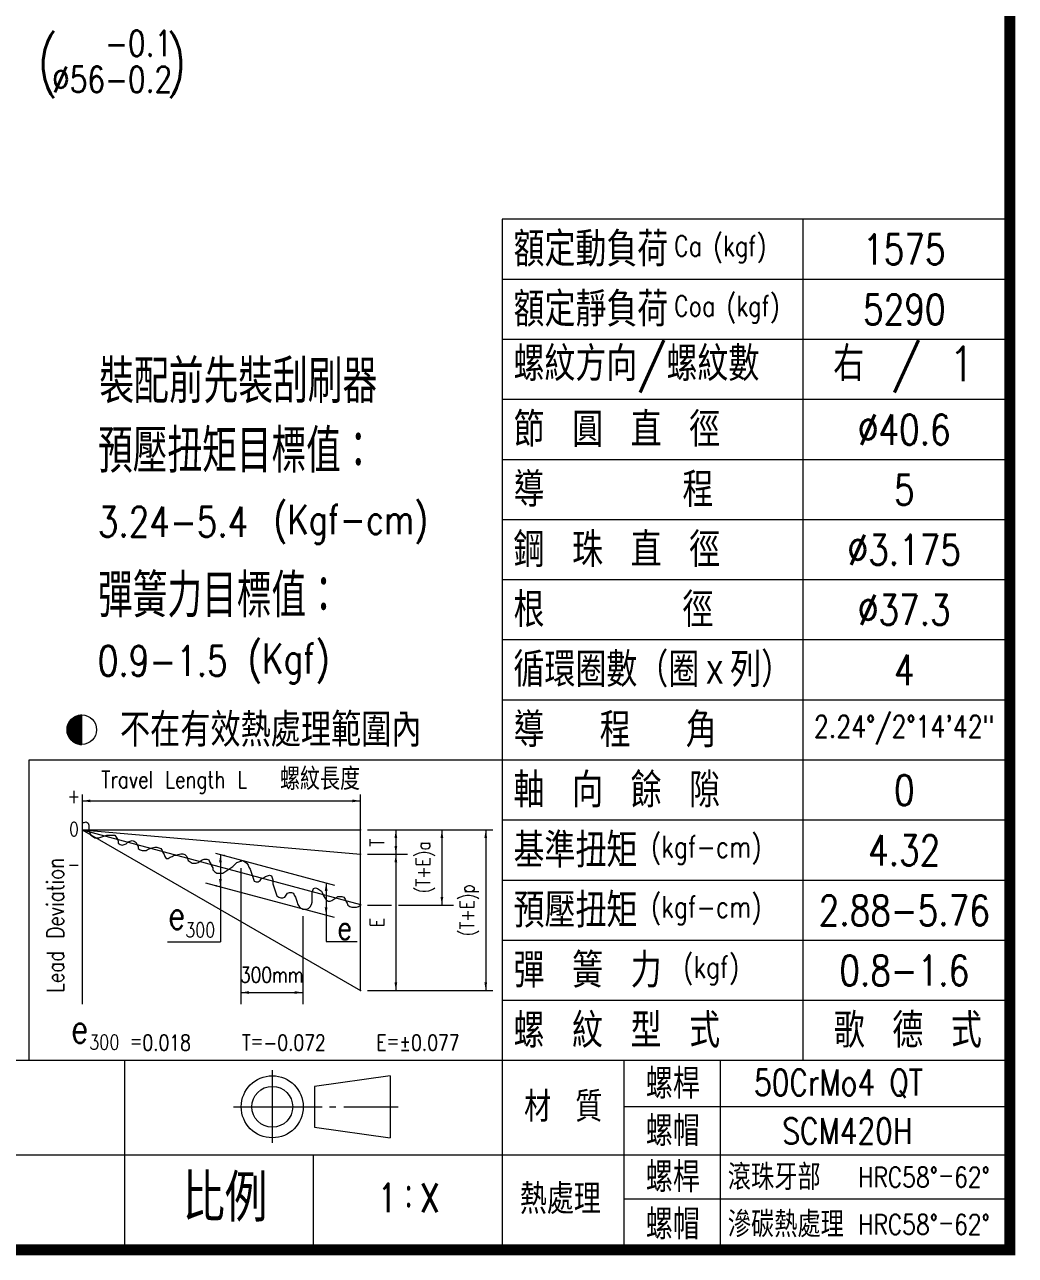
# Model space of a CAD drawing. Header units: millimetres. Extents: x -1046 to -629, y -1674 to -1379.
# Drawn here: x -751.7 to -628.5, y -1674.4 to -1521.4 of the extents above; entities that cross this region are included whole.
import ezdxf
from ezdxf.enums import TextEntityAlignment as Align

# ---------------------------------------------------------------- set-up
doc = ezdxf.new("R2010")
doc.units = ezdxf.units.MM
doc.layers.get('0').update_dxf_attribs({"linetype": 'CONTINUOUS'})
for name, color, linetype, lineweight in [('str', 7, 'CONTINUOUS', 25), ('txt', 3, 'CONTINUOUS', 9), ('標籤(紅)', 2, 'CONTINUOUS', 30), ('標籤(黑)', 64, 'CONTINUOUS', 30)]:
    doc.layers.add(name, color=color, linetype=linetype, lineweight=lineweight)
doc.styles.add('SIMPLEX', font='simplex.shx', dxfattribs={"width": 0.8, "height": 3.2, "bigfont": 'chineset.shx'})
doc.styles.get("Standard").update_dxf_attribs({"font": 'TXT', "width": 0.9, "height": 4.563508, "bigfont": 'CHINESET'})
doc.styles.add('STANDARD0.8', font='txt.shx', dxfattribs={"width": 0.8, "height": 1.951819, "bigfont": 'chineset.shx'})

# ---------------------------------------------------------------- blocks, each defined once
blk = doc.blocks.new('*X82')
at = {"color": 0}
for p, q in [((508.35, 86.5), (512.19, 86.5)), ((508.37, 86.55), (512.19, 86.55)), ((508.38, 86.6), (512.19, 86.6)), ((508.4, 86.65), (512.19, 86.65)), ((508.42, 86.7), (512.19, 86.7)), ((508.43, 86.75), (512.19, 86.75)), ((508.45, 86.8), (512.19, 86.8)), ((508.47, 86.85), (512.19, 86.85)), ((508.49, 86.9), (512.19, 86.9)), ((508.51, 86.95), (512.19, 86.95)), ((508.54, 87), (512.19, 87)), ((508.56, 87.05), (512.19, 87.05)), ((508.58, 87.1), (512.19, 87.1)), ((508.61, 87.15), (512.19, 87.15)), ((508.63, 87.2), (512.19, 87.2)), ((508.66, 87.25), (512.19, 87.25)), ((508.68, 87.3), (512.19, 87.3)), ((508.71, 87.35), (512.19, 87.35)), ((508.74, 87.4), (512.19, 87.4)), ((508.77, 87.45), (512.19, 87.45)), ((508.8, 87.5), (512.19, 87.5)), ((508.83, 87.55), (512.19, 87.55)), ((508.87, 87.6), (512.19, 87.6)), ((508.9, 87.65), (512.19, 87.65)), ((508.94, 87.7), (512.19, 87.7)), ((508.97, 87.75), (512.19, 87.75)), ((509.01, 87.8), (512.19, 87.8)), ((509.05, 87.85), (512.19, 87.85)), ((509.09, 87.9), (512.19, 87.9)), ((509.13, 87.95), (512.19, 87.95)), ((509.18, 88), (512.19, 88)), ((509.22, 88.05), (512.19, 88.05)), ((509.27, 88.1), (512.19, 88.1)), ((509.31, 88.15), (512.19, 88.15)), ((509.36, 88.2), (512.19, 88.2)), ((509.41, 88.25), (512.19, 88.25)), ((509.47, 88.3), (512.19, 88.3)), ((509.52, 88.35), (512.19, 88.35)), ((509.58, 88.4), (512.19, 88.4)), ((509.64, 88.45), (512.19, 88.45)), ((509.7, 88.5), (512.19, 88.5)), ((509.76, 88.55), (512.19, 88.55)), ((509.83, 88.6), (512.19, 88.6)), ((509.9, 88.65), (512.19, 88.65)), ((509.97, 88.7), (512.19, 88.7)), ((510.05, 88.75), (512.19, 88.75)), ((510.13, 88.8), (512.19, 88.8)), ((510.22, 88.85), (512.19, 88.85)), ((510.31, 88.9), (512.19, 88.9)), ((510.41, 88.95), (512.19, 88.95)), ((510.51, 89), (512.19, 89)), ((510.62, 89.05), (512.19, 89.05)), ((510.75, 89.1), (512.19, 89.1)), ((510.89, 89.15), (512.19, 89.15)), ((511.04, 89.2), (512.19, 89.2)), ((511.22, 89.25), (512.19, 89.25)), ((511.45, 89.3), (512.19, 89.3)), ((511.81, 89.35), (512.19, 89.35)), ((508.19, 85.6), (512.19, 85.6)), ((508.19, 85.55), (512.19, 85.55)), ((508.19, 85.5), (512.19, 85.5)), ((508.19, 85.45), (512.19, 85.45)), ((508.19, 85.4), (512.19, 85.4)), ((508.19, 85.35), (512.19, 85.35)), ((508.19, 85.3), (512.19, 85.3)), ((508.19, 85.25), (512.19, 85.25)), ((508.19, 85.2), (512.19, 85.2)), ((508.19, 85.15), (512.19, 85.15)), ((508.2, 85.7), (512.19, 85.7)), ((508.2, 85.65), (512.19, 85.65)), ((508.2, 85.1), (512.19, 85.1)), ((508.2, 85.05), (512.19, 85.05)), ((508.2, 85), (512.19, 85)), ((508.21, 85.8), (512.19, 85.8)), ((508.21, 85.75), (512.19, 85.75)), ((508.21, 84.95), (512.19, 84.95)), ((508.21, 84.9), (512.19, 84.9)), ((508.22, 85.9), (512.19, 85.9)), ((508.22, 85.85), (512.19, 85.85)), ((508.22, 84.85), (512.19, 84.85)), ((508.23, 85.95), (512.19, 85.95)), ((508.23, 84.8), (512.19, 84.8)), ((508.23, 84.75), (512.19, 84.75)), ((508.24, 86), (512.19, 86)), ((508.24, 84.7), (512.19, 84.7)), ((508.25, 86.1), (512.19, 86.1)), ((508.25, 86.05), (512.19, 86.05)), ((508.25, 84.65), (512.19, 84.65)), ((508.26, 86.15), (512.19, 86.15)), ((508.26, 84.6), (512.19, 84.6)), ((508.27, 86.2), (512.19, 86.2)), ((508.27, 84.55), (512.19, 84.55)), ((508.28, 84.5), (512.19, 84.5)), ((508.29, 86.25), (512.19, 86.25)), ((508.29, 84.45), (512.19, 84.45)), ((508.3, 86.3), (512.19, 86.3)), ((508.31, 86.35), (512.19, 86.35)), ((508.31, 84.4), (512.19, 84.4)), ((508.32, 86.4), (512.19, 86.4)), ((508.32, 84.35), (512.19, 84.35)), ((508.33, 84.3), (512.19, 84.3)), ((508.34, 86.45), (512.19, 86.45)), ((508.35, 84.25), (512.19, 84.25)), ((508.36, 84.2), (512.19, 84.2)), ((508.38, 84.15), (512.19, 84.15)), ((508.39, 84.1), (512.19, 84.1)), ((508.41, 84.05), (512.19, 84.05)), ((508.43, 84), (512.19, 84)), ((508.45, 83.95), (512.19, 83.95)), ((508.47, 83.9), (512.19, 83.9)), ((508.49, 83.85), (512.19, 83.85)), ((508.51, 83.8), (512.19, 83.8)), ((508.53, 83.75), (512.19, 83.75)), ((508.55, 83.7), (512.19, 83.7)), ((508.57, 83.65), (512.19, 83.65)), ((508.6, 83.6), (512.19, 83.6)), ((508.62, 83.55), (512.19, 83.55)), ((508.65, 83.5), (512.19, 83.5)), ((508.68, 83.45), (512.19, 83.45)), ((508.7, 83.4), (512.19, 83.4)), ((508.73, 83.35), (512.19, 83.35)), ((508.76, 83.3), (512.19, 83.3)), ((508.79, 83.25), (512.19, 83.25)), ((508.83, 83.2), (512.19, 83.2)), ((508.86, 83.15), (512.19, 83.15)), ((508.89, 83.1), (512.19, 83.1)), ((508.93, 83.05), (512.19, 83.05)), ((508.96, 83), (512.19, 83)), ((509, 82.95), (512.19, 82.95)), ((509.04, 82.9), (512.19, 82.9)), ((509.08, 82.85), (512.19, 82.85)), ((509.12, 82.8), (512.19, 82.8)), ((509.16, 82.75), (512.19, 82.75)), ((509.21, 82.7), (512.19, 82.7)), ((509.25, 82.65), (512.19, 82.65)), ((509.3, 82.6), (512.19, 82.6)), ((509.35, 82.55), (512.19, 82.55)), ((509.4, 82.5), (512.19, 82.5)), ((509.45, 82.45), (512.19, 82.45)), ((509.5, 82.4), (512.19, 82.4)), ((509.56, 82.35), (512.19, 82.35)), ((509.62, 82.3), (512.19, 82.3)), ((509.68, 82.25), (512.19, 82.25)), ((509.74, 82.2), (512.19, 82.2)), ((509.81, 82.15), (512.19, 82.15)), ((509.88, 82.1), (512.19, 82.1)), ((509.95, 82.05), (512.19, 82.05)), ((510.03, 82), (512.19, 82)), ((510.11, 81.95), (512.19, 81.95)), ((510.19, 81.9), (512.19, 81.9)), ((510.28, 81.85), (512.19, 81.85)), ((510.38, 81.8), (512.19, 81.8)), ((510.48, 81.75), (512.19, 81.75)), ((510.59, 81.7), (512.19, 81.7)), ((510.71, 81.65), (512.19, 81.65)), ((510.84, 81.6), (512.19, 81.6)), ((510.99, 81.55), (512.19, 81.55)), ((511.17, 81.5), (512.19, 81.5)), ((511.38, 81.45), (512.19, 81.45)), ((511.68, 81.4), (512.19, 81.4))]:
    blk.add_line(p, q, dxfattribs=at)
blk = doc.blocks.new('Heat-sign-1')
at = {"color": 3}
blk.add_line((0.289, -0.16), (0.289, 0.25), dxfattribs=at)
blk.add_circle((0.289, 0.045), 0.205, dxfattribs=at)
at = {"color": 3, "xscale": 0.05123695244440038, "yscale": 0.05123695244440038, "zscale": 0.05123695244440038}
blk.add_blockref('*X82', (-25.954, -4.329), dxfattribs=at)
at = {"color": 3, "width": 0.9}
blk.add_text('不在有效熱處理範圍內', height=0.4638, dxfattribs=at).set_placement((0.818, -0.191))
blk = doc.blocks.new('e300-1')
at = {"color": 3}
for p, q in [((0.4071, -0.2626), (0.4071, -1.8633)), ((2.5321, -1.7586), (2.5321, -0.2626)), ((0.4071, -0.4768), (0.4231, -0.4768)), ((0.4071, -0.5317), (2.5321, -1.7586)), ((0.4071, -0.5317), (2.5321, -1.1011)), ((0.4071, -0.5317), (2.5321, -0.7176)), ((0.4071, -0.5317), (2.5321, -0.5317)), ((0.4231, -0.4768), (0.4383, -0.4718)), ((0.4383, -0.4718), (0.4536, -0.4819)), ((0.4536, -0.4819), (0.4587, -0.4972)), ((0.4587, -0.4972), (0.4587, -0.5429)), ((0.4587, -0.5429), (0.4688, -0.5581)), ((0.4688, -0.5581), (0.4739, -0.5733)), ((0.4739, -0.5733), (0.5044, -0.5936)), ((0.5044, -0.5936), (0.5349, -0.5936)), ((0.5349, -0.5936), (0.5501, -0.5886)), ((0.5501, -0.5886), (0.5654, -0.5835)), ((0.5654, -0.5835), (0.5806, -0.5784)), ((0.5806, -0.5784), (0.5959, -0.5733)), ((0.5959, -0.5733), (0.6569, -0.5733)), ((0.6569, -0.5733), (0.667, -0.5886)), ((0.667, -0.5886), (0.6772, -0.6038)), ((0.6772, -0.6038), (0.6823, -0.619)), ((0.6823, -0.619), (0.6823, -0.6343)), ((0.6823, -0.6343), (0.6975, -0.6444)), ((0.6975, -0.6444), (0.7128, -0.6495)), ((0.7128, -0.6495), (0.728, -0.6444)), ((0.728, -0.6444), (0.7433, -0.6393)), ((0.7433, -0.6393), (0.7585, -0.6241)), ((0.7585, -0.6241), (0.7737, -0.619)), ((0.7737, -0.619), (0.789, -0.614)), ((0.789, -0.614), (0.8042, -0.619)), ((0.8042, -0.619), (0.8195, -0.6292)), ((0.8195, -0.6292), (0.8246, -0.6444)), ((0.8246, -0.6444), (0.8347, -0.6597)), ((0.8347, -0.6597), (0.8347, -0.6749)), ((0.8347, -0.6749), (0.85, -0.685)), ((0.85, -0.685), (0.8652, -0.6901)), ((0.8652, -0.6901), (0.8957, -0.6901)), ((0.8957, -0.6901), (0.911, -0.68)), ((0.911, -0.68), (0.9262, -0.6749)), ((0.9262, -0.6749), (0.9414, -0.6698)), ((0.9414, -0.6698), (0.9618, -0.6647)), ((0.9618, -0.6647), (0.977, -0.6647)), ((0.977, -0.6647), (0.9923, -0.6698)), ((0.9923, -0.6698), (1.0075, -0.6749)), ((1.0075, -0.6749), (1.0177, -0.6901)), ((1.0177, -0.6901), (1.0228, -0.7054)), ((1.0228, -0.7054), (1.0329, -0.7206)), ((1.0329, -0.7206), (1.038, -0.7358)), ((1.038, -0.7358), (1.0482, -0.7511)), ((1.0482, -0.7511), (1.0634, -0.7511)), ((1.0634, -0.7511), (1.0787, -0.7409)), ((1.0787, -0.7409), (1.0939, -0.7358)), ((1.0939, -0.7358), (1.1091, -0.7257)), ((1.1091, -0.7257), (1.1244, -0.7257)), ((1.1244, -0.7257), (1.1396, -0.7206)), ((1.1396, -0.7206), (1.16, -0.7155)), ((1.16, -0.7155), (1.1752, -0.7155)), ((1.1752, -0.7155), (1.1905, -0.7206)), ((1.1905, -0.7206), (1.2057, -0.7358)), ((1.2057, -0.7358), (1.2108, -0.7511)), ((1.2108, -0.7511), (1.2159, -0.7663)), ((1.4251, -0.7107), (2.3322, -0.9537)), ((1.2159, -0.7663), (1.2311, -0.7764)), ((1.2311, -0.7764), (1.2464, -0.7866)), ((1.2464, -0.7866), (1.2768, -0.7866)), ((1.2768, -0.7866), (1.2921, -0.7815)), ((1.2921, -0.7815), (1.3226, -0.7612)), ((1.3226, -0.7612), (1.3378, -0.7561)), ((1.3378, -0.7561), (1.3582, -0.7561)), ((1.3582, -0.7561), (1.3734, -0.7612)), ((1.3734, -0.7612), (1.3785, -0.7764)), ((1.3785, -0.7764), (1.3887, -0.7917)), ((1.3887, -0.7917), (1.3937, -0.8069)), ((1.3937, -0.8069), (1.4039, -0.8221)), ((1.4039, -0.8221), (1.4039, -0.8374)), ((1.4039, -0.8374), (1.4191, -0.8526)), ((1.4954, -0.8526), (1.5106, -0.8425)), ((1.5106, -0.8425), (1.5564, -0.812)), ((1.5564, -0.812), (1.5716, -0.7968)), ((1.5716, -0.7968), (1.5868, -0.7815)), ((1.5868, -0.7815), (1.6021, -0.7764)), ((1.6021, -0.7764), (1.6173, -0.7714)), ((1.6173, -0.7714), (1.6326, -0.7663)), ((1.6326, -0.7663), (1.6478, -0.7764)), ((1.6478, -0.7764), (1.6631, -0.7866)), ((1.6631, -0.7866), (1.6732, -0.8018)), ((1.6732, -0.8018), (1.6783, -0.8171)), ((1.6783, -0.8171), (1.6885, -0.8323)), ((1.6885, -0.8323), (1.6986, -0.8628)), ((2.3314, -1.2013), (1.3504, -0.9384)), ((1.4191, -0.8526), (1.4344, -0.8628)), ((1.4344, -0.8628), (1.4801, -0.8628)), ((1.4801, -0.8628), (1.4954, -0.8526)), ((1.6986, -0.8628), (1.7037, -0.878)), ((1.7037, -0.878), (1.7088, -0.8932)), ((1.7088, -0.8932), (1.7139, -0.9085)), ((1.7139, -0.9085), (1.719, -0.9237)), ((1.719, -0.9237), (1.7342, -0.9288)), ((1.7342, -0.9288), (1.7495, -0.9288)), ((1.7495, -0.9288), (1.7647, -0.9186)), ((1.7647, -0.9186), (1.7749, -0.9034)), ((1.7749, -0.9034), (1.7901, -0.8983)), ((1.7901, -0.8983), (1.8054, -0.8882)), ((1.8054, -0.8882), (1.8206, -0.8831)), ((1.8206, -0.8831), (1.8359, -0.878)), ((1.8359, -0.878), (1.8511, -0.8831)), ((1.8511, -0.8831), (1.8562, -0.8983)), ((1.8562, -0.8983), (1.8613, -0.9135)), ((1.8613, -0.9135), (1.8613, -0.944)), ((1.8613, -0.944), (1.8663, -0.9592)), ((1.8663, -0.9592), (1.8714, -0.9745)), ((1.8714, -0.9745), (1.8816, -1.0049)), ((1.8816, -1.0049), (1.8867, -1.0202)), ((1.8867, -1.0202), (1.8918, -1.0354)), ((1.9527, -1.0456), (1.9629, -1.0303)), ((1.9629, -1.0303), (1.9731, -1.0151)), ((1.9731, -1.0151), (1.9883, -1.01)), ((1.9883, -1.01), (2.0036, -1.01)), ((2.0036, -1.01), (2.0188, -1.0151)), ((2.0188, -1.0151), (2.0239, -1.0303)), ((2.0239, -1.0303), (2.034, -1.0456)), ((2.1611, -1.01), (2.1662, -0.9948)), ((2.1611, -1.083), (2.1611, -1.01)), ((2.1662, -0.9948), (2.1713, -0.9796)), ((2.1713, -0.9796), (2.1865, -0.9745)), ((2.1865, -0.9745), (2.2017, -0.9796)), ((2.2017, -0.9796), (2.2322, -0.9999)), ((2.2322, -0.9999), (2.2424, -1.0202)), ((2.2424, -1.0202), (2.2475, -1.0354)), ((1.8918, -1.0354), (1.907, -1.0456)), ((1.907, -1.0456), (1.9222, -1.0506)), ((1.9222, -1.0506), (1.9375, -1.0506)), ((1.9375, -1.0506), (1.9527, -1.0456)), ((2.034, -1.0456), (2.0391, -1.0608)), ((2.0391, -1.0608), (2.0442, -1.076)), ((2.0442, -1.076), (2.0524, -1.1006)), ((2.2475, -1.0354), (2.2576, -1.0506)), ((2.2576, -1.0506), (2.2678, -1.0659)), ((2.2678, -1.0659), (2.2831, -1.076)), ((2.2831, -1.076), (2.2983, -1.076)), ((2.2983, -1.076), (2.3135, -1.071)), ((2.3135, -1.071), (2.344, -1.0506)), ((2.344, -1.0506), (2.3593, -1.0405)), ((2.3593, -1.0405), (2.3898, -1.0405)), ((2.3898, -1.0405), (2.405, -1.0456)), ((2.405, -1.0456), (2.4152, -1.0608)), ((2.4152, -1.0608), (2.4203, -1.076)), ((2.4203, -1.076), (2.4304, -1.0913)), ((2.4304, -1.0913), (2.4355, -1.1065)), ((2.4355, -1.1065), (2.4508, -1.1167)), ((2.4508, -1.1167), (2.466, -1.1217)), ((2.466, -1.1217), (2.5016, -1.1217)), ((2.5016, -1.1217), (2.5168, -1.1167)), ((2.5168, -1.1167), (2.5321, -1.1065)), ((2.5321, -1.1065), (2.5371, -1.1014)), ((1.0592, -1.3863), (1.4631, -1.3863)), ((2.27, -1.3844), (2.5058, -1.3844))]:
    blk.add_line(p, q, dxfattribs=at)
at = {"color": 3, "linetype": 'ByBlock'}
for p, q in [((0.4071, -0.3108), (2.5321, -0.3108)), ((2.5857, -0.5317), (3.5406, -0.5317)), ((2.8009, -0.5317), (2.8009, -0.7176)), ((3.1522, -0.5317), (3.1522, -1.1065)), ((3.4871, -0.5317), (3.4871, -1.7586)), ((1.4631, -0.7209), (1.4631, -1.3863)), ((2.5857, -0.7176), (2.8903, -0.7176)), ((2.8009, -0.7176), (2.8009, -1.7586)), ((1.6173, -0.825), (1.6173, -1.863)), ((2.8009, -0.8427), (2.8009, -0.9679)), ((2.27, -0.9381), (2.27, -1.3844)), ((2.5857, -1.1065), (2.7679, -1.1065)), ((2.822, -1.1065), (3.2416, -1.1065)), ((2.0909, -1.1905), (2.0909, -1.863)), ((1.6173, -1.7736), (2.0909, -1.7736)), ((2.5857, -1.7586), (3.5406, -1.7586))]:
    blk.add_line(p, q, dxfattribs=at)
at = {"color": 3}
blk.add_arc((2.1053, -1.083), 0.0558, 198.44847, 0, dxfattribs=at)
at = {"color": 3, "linetype": 'ByBlock'}
for p in [(2.5321, -0.5317), (2.5321, -0.5317), (2.5321, -0.5317), (1.4903, -0.7282), (2.5321, -0.7176), (2.5321, -0.7176), (2.8009, -0.7176), (2.8009, -0.7176), (1.6173, -0.7714), (1.4283, -0.9593), (1.4631, -0.9593), (2.5321, -1.1065), (3.1522, -1.1065), (2.0909, -1.1369), (2.0909, -1.7736), (2.5321, -1.7586), (2.5321, -1.7586), (2.8009, -1.7586), (3.4871, -1.7586)]:
    blk.add_point(p, dxfattribs=at)
for points in [[(0.4696, -0.3004), (0.4696, -0.3212), (0.4071, -0.3108)], [(2.4695, -0.3004), (2.4695, -0.3212), (2.5321, -0.3108)], [(2.8114, -0.5943), (2.7905, -0.5943), (2.8009, -0.5317)], [(3.1418, -0.5943), (3.1627, -0.5943), (3.1522, -0.5317)], [(3.4767, -0.5943), (3.4975, -0.5943), (3.4871, -0.5317)], [(2.7905, -0.655), (2.8114, -0.655), (2.8009, -0.7176)], [(1.4726, -0.7806), (1.4518, -0.7806), (1.4622, -0.718)], [(2.7905, -0.7802), (2.8114, -0.7802), (2.8009, -0.7176)], [(1.4723, -0.9067), (1.4515, -0.9067), (1.4619, -0.9692)], [(2.2795, -0.9978), (2.2587, -0.9978), (2.2691, -0.9353)], [(2.2792, -1.1239), (2.2583, -1.1239), (2.2688, -1.1865)], [(3.1418, -1.0439), (3.1627, -1.0439), (3.1522, -1.1065)], [(1.6799, -1.7632), (1.6799, -1.7841), (1.6173, -1.7736)], [(2.0283, -1.7632), (2.0283, -1.7841), (2.0909, -1.7736)], [(2.7905, -1.696), (2.8114, -1.696), (2.8009, -1.7586)], [(3.4767, -1.696), (3.4975, -1.696), (3.4871, -1.7586)]]:
    blk.add_solid(points, dxfattribs=at)
at = {"color": 3, "linetype": 'ByBlock', "width": 0.8}
for s, height, p in [('Travel Length L', 0.128705, (1.1091, -0.1484)), ('300mm', 0.11798, (1.8552, -1.6389))]:
    blk.add_text(s, height=height, dxfattribs=at).set_placement(p, align=Align.MIDDLE_CENTER)
at = {"color": 3, "width": 0.9}
blk.add_text('螺紋長度', height=0.16962, dxfattribs=at).set_placement((1.917, -0.2279))
at = {"color": 3, "linetype": 'ByBlock', "width": 0.8}
for s, p in [('+', (0.3445, -0.2733)), ('0', (0.3445, -0.5265)), ('-', (0.3445, -0.7937))]:
    blk.add_text(s, height=0.1073, dxfattribs=at).set_placement(p, align=Align.MIDDLE)
for s, height, p in [('T', 0.1073, (2.6579, -0.6297)), ('(T+E)a', 0.10725, (3.0092, -0.8172)), ('(T+E)p', 0.10725, (3.3441, -1.1451)), ('E', 0.1073, (2.6579, -1.2381))]:
    blk.add_text(s, height=height, rotation=90, dxfattribs=at).set_placement(p, align=Align.MIDDLE_CENTER)
blk.add_text('Lead Deviation', height=0.128705, rotation=90, dxfattribs=at).set_placement((0.1991, -1.2609), align=Align.MIDDLE)
at = {"color": 3, "width": 0.8}
for s, height, p in [('e', 0.2145, (1.1942, -1.1827)), ('300', 0.11154, (1.4231, -1.296)), ('e', 0.1788, (2.4655, -1.2794))]:
    blk.add_text(s, height=height, dxfattribs=at).set_placement(p, align=Align.MIDDLE_RIGHT)
blk = doc.blocks.new('The-third-1')
at = {"color": 3}
for p, q in [((0.02, 7.21), (0.02, -7.12)), ((23.29, 6.13), (8.37, 4.04)), ((23.29, 6.13), (23.29, -6.11)), ((8.37, 4.04), (8.37, -4.02)), ((-7.63, 0.01), (9.87, 0.01)), ((11.33, 0.01), (12.58, 0.01)), ((14.16, 0.01), (24.88, 0.01)), ((8.37, -4.02), (23.29, -6.11))]:
    blk.add_line(p, q, dxfattribs=at)
for radius in [6.12, 4.03]:
    blk.add_circle((0.02, 0.01), radius, dxfattribs=at)
blk = doc.blocks.new('e300-sign-1')
at = {"color": 3, "width": 0.8}
for s, height, p in [('e', 0.1943, (0.1103, 0.0405)), ('300', 0.10103, (0.3241, -0.0523))]:
    blk.add_text(s, height=height, dxfattribs=at).set_placement(p, align=Align.MIDDLE_RIGHT)
blk = doc.blocks.new('WiperTxt')
at = {"layer": '標籤(紅)', "color": 2, "style": 'SIMPLEX', "width": 0.8}
blk.add_text('裝配前先裝刮刷器', height=15.93, dxfattribs=at).set_placement((-0.33, -7.22))
blk = doc.blocks.new('TorqueSpringTxt')
at = {"layer": '標籤(黑)', "insert": (0.12, 8.78), "char_height": 15.93, "width": 132.41, "attachment_point": 1, "style": 'SIMPLEX'}
blk.add_mtext('預壓扭矩目標值：\\P\\P彈簧力目標值：', dxfattribs=at)
blk = doc.blocks.new('TorqueUnit')
at = {"layer": '標籤(黑)', "color": 64, "style": 'SIMPLEX', "width": 0.8}
blk.add_text('(Kgf-cm)', height=10.5, dxfattribs=at).set_placement((0.13, -4.44))
blk = doc.blocks.new('SpringUnit')
at = {"layer": '標籤(黑)', "color": 64, "style": 'SIMPLEX', "width": 0.8}
blk.add_text('(Kgf)', height=10.5, dxfattribs=at).set_placement((0.01, -4.4))

msp = doc.modelspace()

# ---------------------------------------------------------------- linework, layer by layer
at = {"layer": 'str', "const_width": 1.3832}
msp.add_lwpolyline([(-1045.221, -1673.67), (-629.221, -1673.67), (-629.221, -1379.4986), (-1045.221, -1379.4986)], close=True, dxfattribs=at)
at = {"layer": 'txt'}
for p, q in [((-629.221, -1545.575), (-692.3287, -1545.575)), ((-692.3287, -1545.575), (-692.3287, -1673.67)), ((-654.9098, -1650.1562), (-654.9098, -1545.575)), ((-629.221, -1553.0451), (-692.3287, -1553.0451)), ((-629.221, -1560.5152), (-692.3287, -1560.5152)), ((-629.221, -1567.9852), (-692.3287, -1567.9852)), ((-629.221, -1575.4553), (-692.3287, -1575.4553)), ((-629.221, -1582.9254), (-692.3287, -1582.9254)), ((-629.221, -1590.3955), (-692.3287, -1590.3955)), ((-629.221, -1597.8656), (-692.3287, -1597.8656)), ((-629.221, -1605.3357), (-692.3287, -1605.3357)), ((-629.221, -1612.8057), (-751.1294, -1612.8057)), ((-751.1294, -1612.8057), (-751.1294, -1650.1562)), ((-629.221, -1620.2758), (-692.3287, -1620.2758)), ((-629.221, -1627.7459), (-692.3287, -1627.7459)), ((-629.221, -1635.216), (-692.3287, -1635.216)), ((-629.221, -1642.6861), (-692.3287, -1642.6861)), ((-629.221, -1650.1562), (-887.5729, -1650.1562)), ((-739.1846, -1673.67), (-739.1846, -1650.1562)), ((-677.1406, -1673.67), (-677.1406, -1650.1562)), ((-665.1833, -1673.67), (-665.1833, -1650.1562)), ((-629.221, -1655.9004), (-677.1406, -1655.9004)), ((-629.221, -1661.9131), (-799.8021, -1661.9131)), ((-715.7566, -1673.67), (-715.7566, -1661.9131)), ((-629.221, -1667.3585), (-677.1406, -1667.3585))]:
    msp.add_line(p, q, dxfattribs=at)

# ---------------------------------------------------------------- block references
for name, p, xscale, yscale, zscale in [('WiperTxt', (-742.259, -1565.9783), 0.338838809309324, 0.338838809309324, 0.338838809309324), ('Heat-sign-1', (-747.1423, -1609.4203), 8.975151978345663, 8.975151978345663, 8.975151978345663), ('e300-1', (-751.1294, -1612.8057), 16.28387510015045, 16.28387510015045, 16.28387510015045), ('e300-sign-1', (-745.737, -1646.9123), 18.09315017935317, 18.09315017935317, 18.09315017935317), ('The-third-1', (-720.892, -1655.8973), 0.6300373099854709, 0.6300373099854709, 0.6300373099854709)]:
    msp.add_blockref(name, p, dxfattribs=dict(at, xscale=xscale, yscale=yscale, zscale=zscale))
at = {"layer": '標籤(黑)'}
for name, p, xscale, yscale, zscale in [('TorqueSpringTxt', (-742.5819, -1574.6487), 0.338486440235822, 0.338486440235822, 0.338486440235822), ('TorqueUnit', (-720.7637, -1583.1667), 0.3468946887123839, 0.3468946887123839, 0.3468946887123839), ('SpringUnit', (-723.9137, -1600.4659), 0.353424475698772, 0.353424475698772, 0.353424475698772)]:
    msp.add_blockref(name, p, dxfattribs=dict(at, xscale=xscale, yscale=yscale, zscale=zscale))

# ---------------------------------------------------------------- texts
at = {"layer": 'txt', "style": 'SIMPLEX', "width": 0.8}
msp.add_text('(    )', height=5.5, dxfattribs=at).set_placement((-740.7861, -1525.9409), align=Align.MIDDLE_CENTER)
at = {"layer": 'txt'}
for s, insert, char_height, width, attachment_point, style in [('%%C56{\\W0.3;}\\S-0.1^ -0.2;', (-740.7861, -1525.9409), 3.2, 32, 5, 'SIMPLEX'), ('Ca (kgf)', (-670.9555, -1549.31), 2.53638, 17.452032, 4, 'SIMPLEX'), ('1575', (-642.3381, -1549.31), 3.73676, 25.688, 5, 'SIMPLEX'), ('Coa (kgf)', (-670.9555, -1556.7801), 2.53638, 18.370959, 4, 'SIMPLEX'), ('5290', (-642.3381, -1556.7801), 3.73676, 25.688, 5, 'SIMPLEX'), ('%%c40.6', (-642.3381, -1571.7203), 3.73676, 25.688, 5, 'SIMPLEX'), ('5', (-642.3381, -1579.1904), 3.7368, 25.688, 5, 'SIMPLEX'), ('%%c3.175', (-642.3381, -1586.6605), 3.73676, 25.688, 5, 'SIMPLEX'), ('%%c37.3', (-642.3381, -1594.1305), 3.73676, 25.688, 5, 'SIMPLEX'), ('4', (-642.3381, -1601.6006), 3.7368, 25.688, 5, 'SIMPLEX'), ('2.24%%d/2%%d14\'42"', (-642.3381, -1609.0707), 2.706859, 25.688, 5, 'SIMPLEX'), ('0', (-642.3381, -1616.5408), 3.7368, 25.688, 5, 'SIMPLEX'), ('(kgf-cm)', (-673.8199, -1624.0109), 2.67266, 21.369866, 4, 'SIMPLEX'), ('4.32', (-642.3381, -1624.0109), 3.73676, 25.688, 5, 'SIMPLEX'), ('(kgf-cm)', (-673.8199, -1631.481), 2.67266, 21.369866, 4, 'SIMPLEX'), ('2.88-5.76', (-642.3381, -1631.481), 3.73676, 25.688, 5, 'SIMPLEX'), ('(kgf)', (-669.8237, -1638.951), 2.67266, 13.312, 4, 'SIMPLEX'), ('＝0.018', (-738.5776, -1647.924), 1.95182, 9.79452, 4, 'STANDARD0.8'), ('T＝-0.072', (-724.6307, -1647.924), 1.95182, 12.48, 4, 'STANDARD0.8'), ('E＝%%P0.077', (-707.9337, -1647.924), 1.95182, 12.48, 4, 'STANDARD0.8'), ('50CrMo4 QT', (-661.0122, -1653.0283), 3.20549, 30.24548, 4, 'SIMPLEX'), ('SCM420H', (-657.4933, -1658.9067), 3.20549, 23.271789, 4, 'SIMPLEX'), ('HRC58%%d－62%%d', (-648.0621, -1664.6358), 2.493159, 19.496439, 4, 'SIMPLEX'), ('1：X', (-707.807, -1667.2234), 3.56166, 14.958904, 4, 'SIMPLEX'), ('HRC58%%d－62%%d', (-648.0621, -1670.5143), 2.493159, 19.496439, 4, 'SIMPLEX')]:
    msp.add_mtext(s, dxfattribs=dict(at, insert=insert, char_height=char_height, width=width, attachment_point=attachment_point, style=style))
for s, insert, char_height, width, attachment_point in [('額定動負荷', (-690.8939, -1549.31), 4.27399, 21.866691, 4), ('額定靜負荷', (-690.8939, -1556.7801), 4.27399, 21.866691, 4), ('螺紋方向/螺紋數', (-690.8939, -1564.2502), 4.27399, 34.19178, 4), ('右 / 1', (-642.3381, -1564.2502), 4.27661, 25.688, 5), ('節 圓 直 徑', (-690.8939, -1571.7203), 4.27399, 34.19178, 4), ('導     程', (-690.8939, -1579.1904), 4.27399, 34.19178, 4), ('鋼 珠 直 徑', (-690.8939, -1586.6605), 4.27399, 34.19178, 4), ('根     徑', (-690.8939, -1594.1305), 4.27399, 34.19178, 4), ('循環圈數（圈ｘ列）', (-690.8939, -1601.6006), 4.27399, 38.207445, 4), ('導  程  角', (-690.8939, -1609.0707), 4.27399, 34.19178, 4), ('軸 向 餘 隙', (-690.8939, -1616.5408), 4.27399, 34.19178, 4), ('基準扭矩', (-690.8939, -1624.0109), 4.27399, 18.52057, 4), ('預壓扭矩', (-690.8939, -1631.481), 4.27399, 18.52057, 4), ('彈 簧 力', (-690.8939, -1638.951), 4.27399, 20.215936, 4), ('螺 紋 型 式', (-690.8939, -1646.4211), 4.27399, 30.323837, 4), ('歌 德 式', (-651.0895, -1646.4211), 4.27392, 19.945207, 4), ('螺桿', (-674.452, -1653.0283), 3.7315, 8.747398, 4), ('材 質', (-689.5763, -1655.8973), 3.7315, 12.145205, 4), ('螺帽', (-674.452, -1658.9067), 3.7315, 8.747398, 4), ('螺桿', (-674.452, -1664.6358), 3.7315, 8.747398, 4), ('滾珠牙部', (-664.2676, -1664.6358), 3.20549, 15.450411, 4), ('比例', (-732.0471, -1667.2234), 5.8707, 16.290959, 4), ('熱處理', (-690.1124, -1667.3588), 3.7315, 12.145205, 4), ('螺帽', (-674.452, -1670.5143), 3.7315, 8.747398, 4), ('滲碳熱處理', (-664.2676, -1670.5143), 3.20549, 17.72274, 4)]:
    msp.add_mtext(s, dxfattribs=dict(at, insert=insert, char_height=char_height, width=width, attachment_point=attachment_point))
at = {"layer": 'txt', "color": 7, "insert": (-642.3381, -1638.951), "char_height": 3.73676, "width": 25.688, "attachment_point": 5, "style": 'SIMPLEX'}
msp.add_mtext('0.8-1.6', dxfattribs=at)
at = {"layer": '標籤(黑)', "style": 'SIMPLEX', "width": 0.8}
for s, p in [('3.24-5.4', (-742.5572, -1583.1667)), ('0.9-1.5', (-742.5572, -1600.4659))]:
    msp.add_text(s, height=3.73676, dxfattribs=at).set_placement(p, align=Align.MIDDLE_LEFT)

doc.saveas('drawing.dxf')
